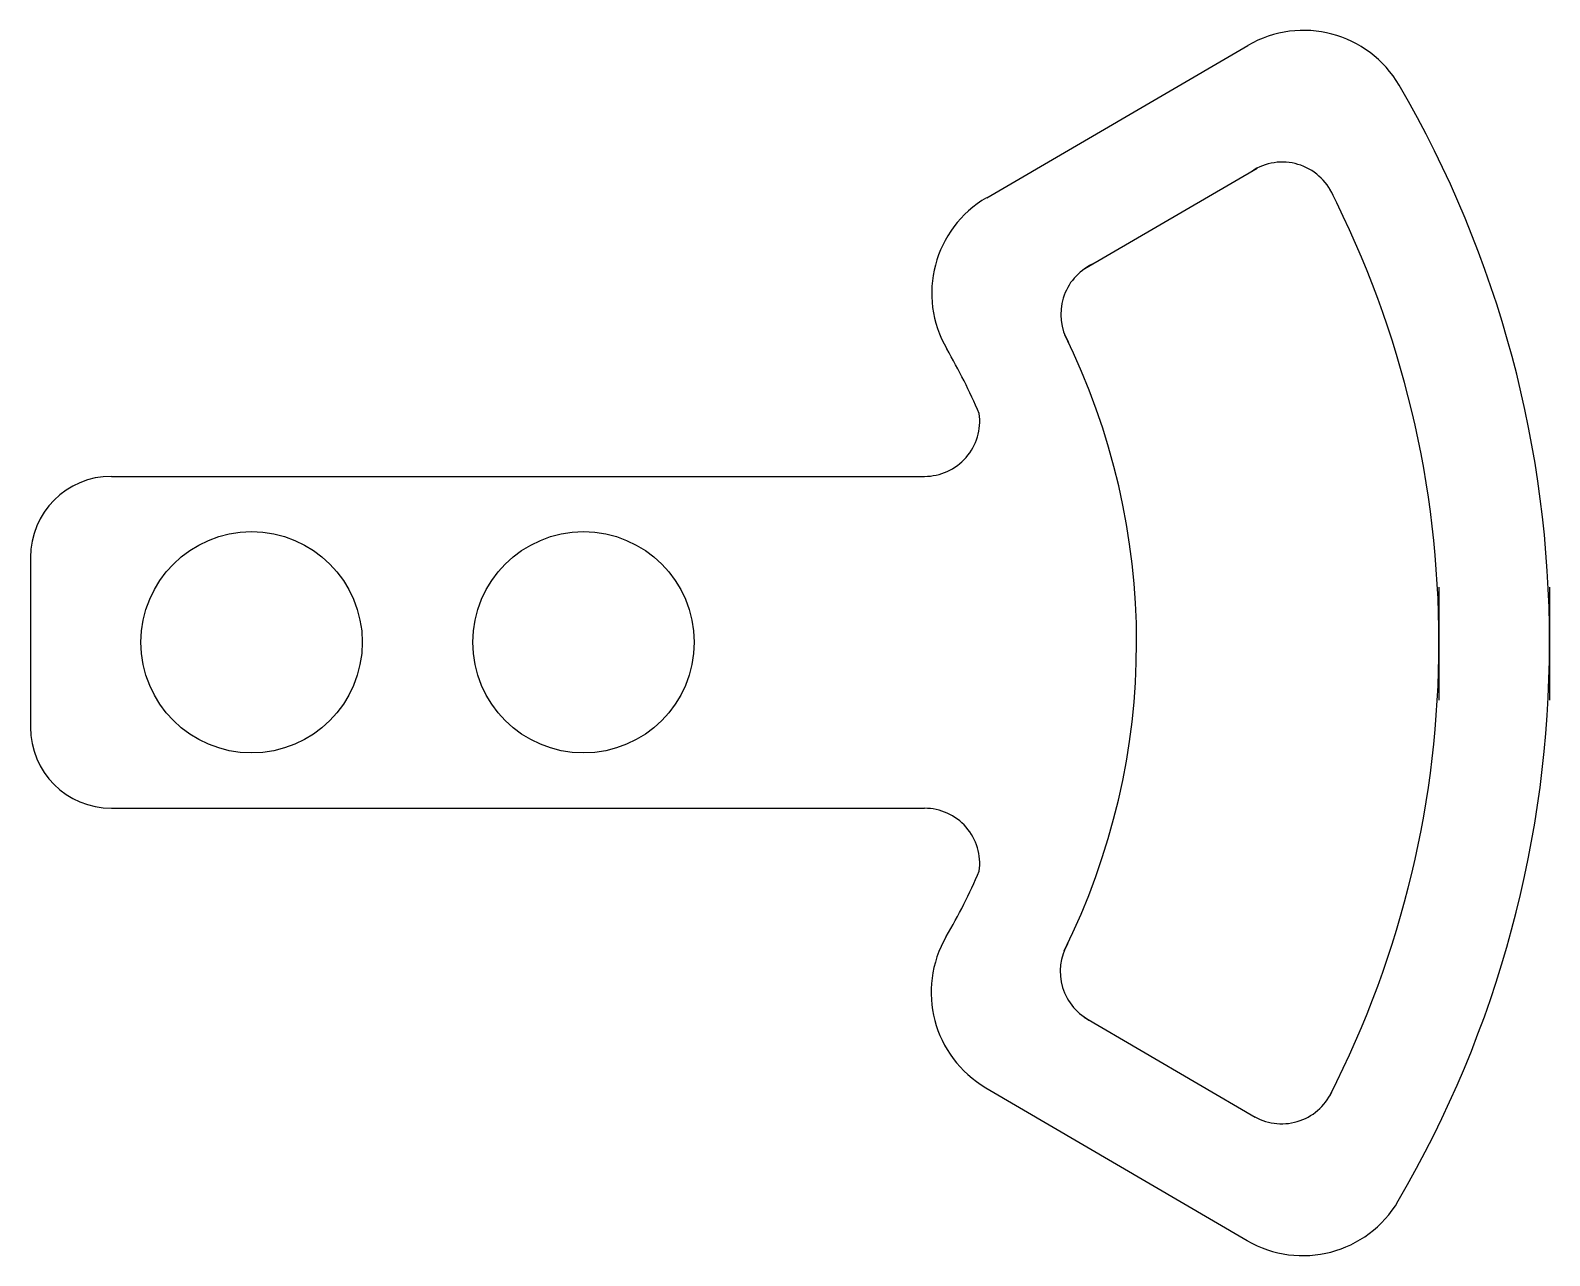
# Model space of a CAD drawing. Header units: inches. Extents: x -3.76 to 0.36, y 9.53 to 12.86.
import ezdxf

# ---------------------------------------------------------------- set-up
doc = ezdxf.new("R2010")
doc.units = ezdxf.units.IN
doc.header["$MEASUREMENT"] = 0

msp = doc.modelspace()

# ---------------------------------------------------------------- linework, layer by layer
for p, q in [((-1.1675, 12.4029), (-0.459, 12.8157)), ((-0.9016, 12.2106), (-0.434, 12.4831)), ((-3.5409, 11.6473), (-1.3363, 11.6473)), ((-3.7609, 11.4273), (-3.7609, 10.9673)), ((0.0591, 11.3469), (0.0591, 11.0406)), ((0.3591, 11.3469), (0.3591, 11.0406)), ((-3.5409, 10.7473), (-1.3363, 10.7473)), ((-0.9032, 10.1812), (-0.4396, 9.91)), ((-1.1694, 9.9893), (-0.4615, 9.5754))]:
    msp.add_line(p, q)
for centre in [(-3.1609, 11.1973), (-2.2609, 11.1973)]:
    msp.add_circle(centre, 0.3)
for centre, radius, start, end in [((-0.308, 12.5565), 0.3, 30.2265, 120.2265), ((-2.6409, 11.1973), 3, 329.6825, 30.2265), ((-0.3659, 12.3492), 0.1502, 23.4819, 123.5037), ((-1.0165, 12.1437), 0.3, 120.2265, 210.2265), ((-2.6409, 11.1973), 2.7, 332.9584, 27.0418), ((-0.8161, 12.0868), 0.1504, 115.8228, 210.2265), ((-2.6409, 11.1973), 1.88, 333.5813, 26.3278), ((-2.6409, 11.1973), 1.58, 23.1108, 30.2265), ((-1.3363, 11.7973), 0.15, 270, 7.7268), ((-3.5409, 11.4273), 0.22, 90, 180), ((-3.5409, 10.9673), 0.22, 180, 270), ((-1.3363, 10.5973), 0.15, 352.2732, 90), ((-2.6409, 11.1973), 1.58, 329.6825, 336.8892), ((-1.018, 10.2483), 0.3, 149.6825, 239.6825), ((-0.8176, 10.3048), 0.1504, 149.6825, 244.0862), ((-0.3677, 10.0418), 0.1501, 237.9964, 334.7899), ((-0.3101, 9.8343), 0.3, 239.6825, 329.6825)]:
    msp.add_arc(centre, radius, start, end)

doc.saveas('drawing.dxf')
